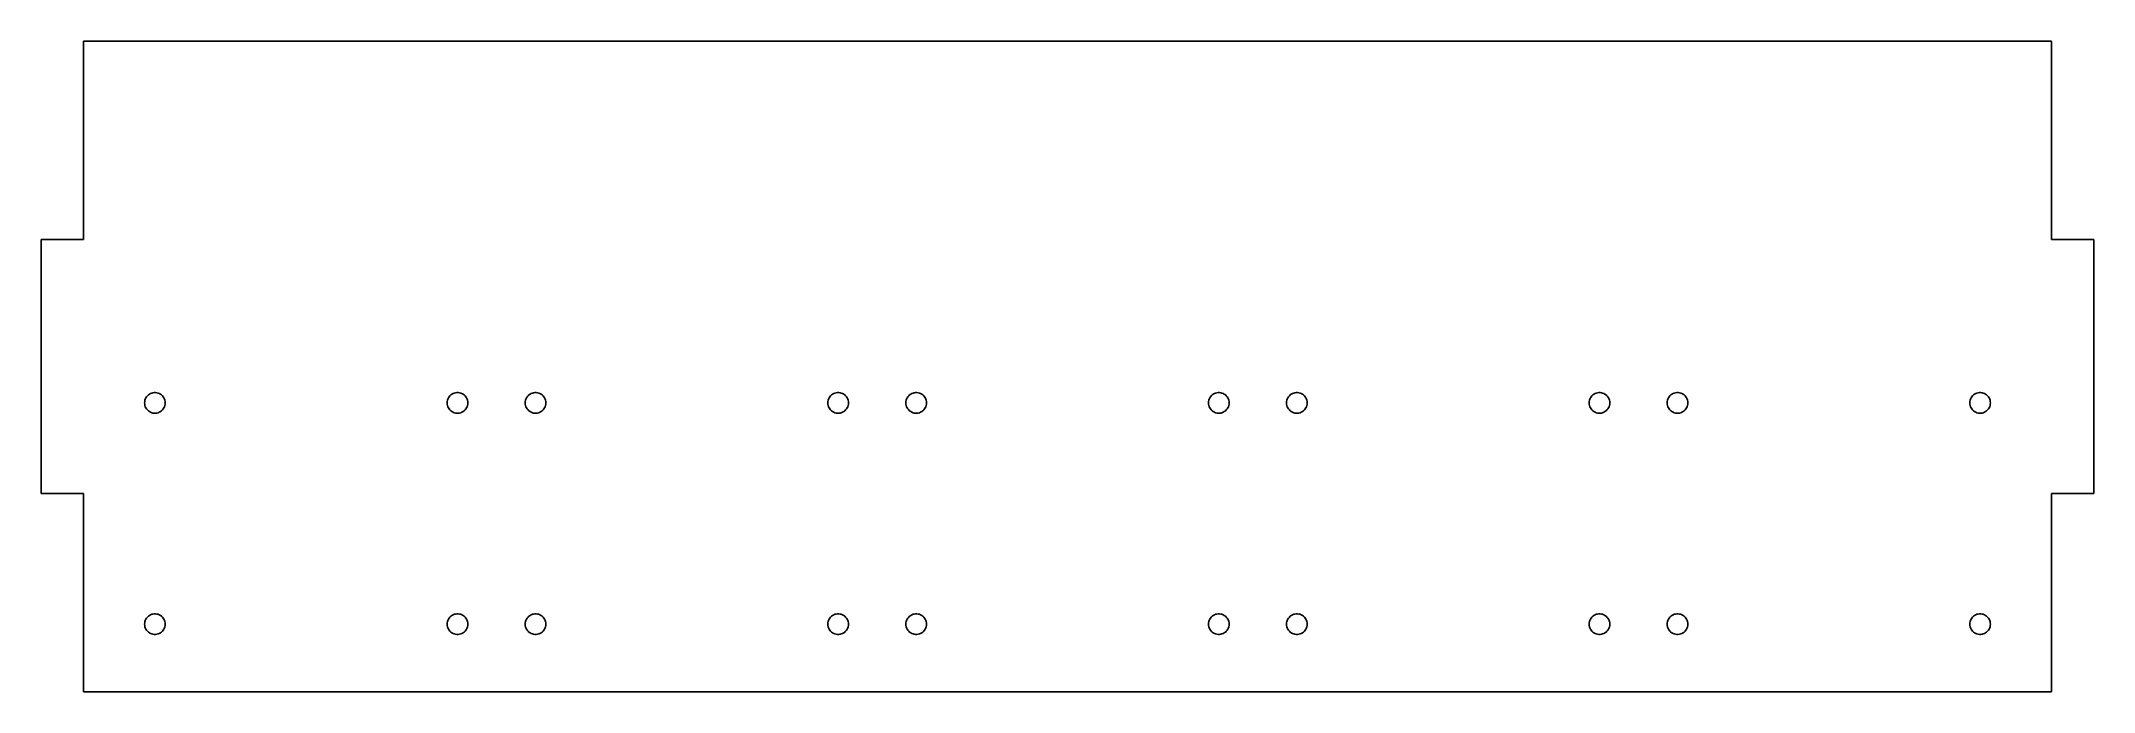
# Model space of a CAD drawing. Header units: metres. Extents: x -158 to 158, y -50 to 50.
import ezdxf

# ---------------------------------------------------------------- set-up
doc = ezdxf.new("R2010")
doc.units = ezdxf.units.M

msp = doc.modelspace()

# ---------------------------------------------------------------- linework, layer by layer
for p, q in [((151.25, 50), (-151.25, 50)), ((-151.25, 50), (-151.25, 19.5)), ((151.25, 19.5), (151.25, 50)), ((-151.25, 19.5), (-157.75, 19.5)), ((-157.75, 19.5), (-157.75, -19.5)), ((157.75, 19.5), (151.25, 19.5)), ((157.75, -19.5), (157.75, 19.5)), ((-141.837, -5.58749), (-141.825, -5.38852)), ((-141.825, -5.78645), (-141.837, -5.58749)), ((-141.825, -5.38852), (-141.788, -5.1927)), ((-141.788, -5.98228), (-141.825, -5.78645)), ((-141.788, -5.1927), (-141.726, -5.0031)), ((-141.726, -6.17189), (-141.788, -5.98228)), ((-141.726, -5.0031), (-141.641, -4.82271)), ((-141.641, -6.35228), (-141.726, -6.17189)), ((-141.641, -4.82271), (-141.534, -4.65439)), ((-141.534, -4.65439), (-141.407, -4.50078)), ((-141.407, -4.50078), (-141.262, -4.3643)), ((-141.262, -4.3643), (-141.101, -4.24712)), ((-141.101, -4.24712), (-140.926, -4.15108)), ((-140.926, -4.15108), (-140.741, -4.0777)), ((-140.741, -4.0777), (-140.547, -4.02811)), ((-140.547, -4.02811), (-140.35, -4.00313)), ((-140.35, -4.00313), (-140.15, -4.00313)), ((-140.15, -4.00313), (-139.953, -4.02811)), ((-139.953, -4.02811), (-139.759, -4.0777)), ((-139.759, -4.0777), (-139.574, -4.15108)), ((-139.574, -4.15108), (-139.399, -4.24712)), ((-139.399, -4.24712), (-139.238, -4.3643)), ((-139.238, -4.3643), (-139.093, -4.50078)), ((-139.093, -4.50078), (-138.966, -4.65439)), ((-138.966, -4.65439), (-138.859, -4.82271)), ((-138.859, -4.82271), (-138.774, -5.0031)), ((-138.774, -6.17189), (-138.859, -6.35228)), ((-138.774, -5.0031), (-138.712, -5.1927)), ((-138.712, -5.98228), (-138.774, -6.17189)), ((-138.712, -5.1927), (-138.675, -5.38852)), ((-138.675, -5.78645), (-138.712, -5.98228)), ((-138.675, -5.38852), (-138.663, -5.58749)), ((-138.663, -5.58749), (-138.675, -5.78645)), ((-95.3375, -5.58749), (-95.325, -5.38852)), ((-95.325, -5.78645), (-95.3375, -5.58749)), ((-95.325, -5.38852), (-95.2876, -5.1927)), ((-95.2876, -5.98228), (-95.325, -5.78645)), ((-95.2876, -5.1927), (-95.226, -5.0031)), ((-95.226, -6.17189), (-95.2876, -5.98228)), ((-95.226, -5.0031), (-95.1411, -4.82271)), ((-95.1411, -6.35228), (-95.226, -6.17189)), ((-95.1411, -4.82271), (-95.0343, -4.65439)), ((-95.0343, -4.65439), (-94.9072, -4.50078)), ((-94.9072, -4.50078), (-94.7619, -4.3643)), ((-94.7619, -4.3643), (-94.6006, -4.24712)), ((-94.6006, -4.24712), (-94.4259, -4.15108)), ((-94.4259, -4.15108), (-94.2406, -4.0777)), ((-94.2406, -4.0777), (-94.0475, -4.02811)), ((-94.0475, -4.02811), (-93.8497, -4.00313)), ((-93.8497, -4.00313), (-93.6503, -4.00313)), ((-93.6503, -4.00313), (-93.4525, -4.02811)), ((-93.4525, -4.02811), (-93.2594, -4.0777)), ((-93.2594, -4.0777), (-93.0741, -4.15108)), ((-93.0741, -4.15108), (-92.8994, -4.24712)), ((-92.8994, -4.24712), (-92.7381, -4.3643)), ((-92.7381, -4.3643), (-92.5928, -4.50078)), ((-92.5928, -4.50078), (-92.4657, -4.65439)), ((-92.4657, -4.65439), (-92.3589, -4.82271)), ((-92.3589, -4.82271), (-92.274, -5.0031)), ((-92.274, -6.17189), (-92.3589, -6.35228)), ((-92.274, -5.0031), (-92.2124, -5.1927)), ((-92.2124, -5.98228), (-92.274, -6.17189)), ((-92.2124, -5.1927), (-92.175, -5.38852)), ((-92.175, -5.78645), (-92.2124, -5.98228)), ((-92.175, -5.38852), (-92.1625, -5.58749)), ((-92.1625, -5.58749), (-92.175, -5.78645)), ((-83.3375, -5.58749), (-83.325, -5.38852)), ((-83.325, -5.78645), (-83.3375, -5.58749)), ((-83.325, -5.38852), (-83.2876, -5.1927)), ((-83.2876, -5.98228), (-83.325, -5.78645)), ((-83.2876, -5.1927), (-83.226, -5.0031)), ((-83.226, -6.17189), (-83.2876, -5.98228)), ((-83.226, -5.0031), (-83.1411, -4.82271)), ((-83.1411, -6.35228), (-83.226, -6.17189)), ((-83.1411, -4.82271), (-83.0343, -4.65439)), ((-83.0343, -4.65439), (-82.9072, -4.50078)), ((-82.9072, -4.50078), (-82.7619, -4.3643)), ((-82.7619, -4.3643), (-82.6006, -4.24712)), ((-82.6006, -4.24712), (-82.4259, -4.15108)), ((-82.4259, -4.15108), (-82.2406, -4.0777)), ((-82.2406, -4.0777), (-82.0475, -4.02811)), ((-82.0475, -4.02811), (-81.8497, -4.00313)), ((-81.8497, -4.00313), (-81.6503, -4.00313)), ((-81.6503, -4.00313), (-81.4525, -4.02811)), ((-81.4525, -4.02811), (-81.2594, -4.0777)), ((-81.2594, -4.0777), (-81.0741, -4.15108)), ((-81.0741, -4.15108), (-80.8994, -4.24712)), ((-80.8994, -4.24712), (-80.7381, -4.3643)), ((-80.7381, -4.3643), (-80.5928, -4.50078)), ((-80.5928, -4.50078), (-80.4657, -4.65439)), ((-80.4657, -4.65439), (-80.3589, -4.82271)), ((-80.3589, -4.82271), (-80.274, -5.0031)), ((-80.274, -6.17189), (-80.3589, -6.35228)), ((-80.274, -5.0031), (-80.2124, -5.1927)), ((-80.2124, -5.98228), (-80.274, -6.17189)), ((-80.2124, -5.1927), (-80.175, -5.38852)), ((-80.175, -5.78645), (-80.2124, -5.98228)), ((-80.175, -5.38852), (-80.1625, -5.58749)), ((-80.1625, -5.58749), (-80.175, -5.78645)), ((-36.8375, -5.58749), (-36.825, -5.38852)), ((-36.825, -5.78645), (-36.8375, -5.58749)), ((-36.825, -5.38852), (-36.7876, -5.1927)), ((-36.7876, -5.98228), (-36.825, -5.78645)), ((-36.7876, -5.1927), (-36.726, -5.0031)), ((-36.726, -6.17189), (-36.7876, -5.98228)), ((-36.726, -5.0031), (-36.6411, -4.82271)), ((-36.6411, -6.35228), (-36.726, -6.17189)), ((-36.6411, -4.82271), (-36.5343, -4.65439)), ((-36.5343, -4.65439), (-36.4072, -4.50078)), ((-36.4072, -4.50078), (-36.2619, -4.3643)), ((-36.2619, -4.3643), (-36.1006, -4.24712)), ((-36.1006, -4.24712), (-35.9259, -4.15108)), ((-35.9259, -4.15108), (-35.7406, -4.0777)), ((-35.7406, -4.0777), (-35.5475, -4.02811)), ((-35.5475, -4.02811), (-35.3497, -4.00313)), ((-35.3497, -4.00313), (-35.1503, -4.00313)), ((-35.1503, -4.00313), (-34.9525, -4.02811)), ((-34.9525, -4.02811), (-34.7594, -4.0777)), ((-34.7594, -4.0777), (-34.5741, -4.15108)), ((-34.5741, -4.15108), (-34.3994, -4.24712)), ((-34.3994, -4.24712), (-34.2381, -4.3643)), ((-34.2381, -4.3643), (-34.0928, -4.50078)), ((-34.0928, -4.50078), (-33.9657, -4.65439)), ((-33.9657, -4.65439), (-33.8589, -4.82271)), ((-33.8589, -4.82271), (-33.774, -5.0031)), ((-33.774, -6.17189), (-33.8589, -6.35228)), ((-33.774, -5.0031), (-33.7124, -5.1927)), ((-33.7124, -5.98228), (-33.774, -6.17189)), ((-33.7124, -5.1927), (-33.675, -5.38852)), ((-33.675, -5.78645), (-33.7124, -5.98228)), ((-33.675, -5.38852), (-33.6625, -5.58749)), ((-33.6625, -5.58749), (-33.675, -5.78645)), ((-24.8375, -5.58749), (-24.825, -5.38852)), ((-24.825, -5.78645), (-24.8375, -5.58749)), ((-24.825, -5.38852), (-24.7876, -5.1927)), ((-24.7876, -5.98228), (-24.825, -5.78645)), ((-24.7876, -5.1927), (-24.726, -5.0031)), ((-24.726, -6.17189), (-24.7876, -5.98228)), ((-24.726, -5.0031), (-24.6411, -4.82271)), ((-24.6411, -6.35228), (-24.726, -6.17189)), ((-24.6411, -4.82271), (-24.5343, -4.65439)), ((-24.5343, -4.65439), (-24.4072, -4.50078)), ((-24.4072, -4.50078), (-24.2619, -4.3643)), ((-24.2619, -4.3643), (-24.1006, -4.24712)), ((-24.1006, -4.24712), (-23.9259, -4.15108)), ((-23.9259, -4.15108), (-23.7406, -4.0777)), ((-23.7406, -4.0777), (-23.5475, -4.02811)), ((-23.5475, -4.02811), (-23.3497, -4.00313)), ((-23.3497, -4.00313), (-23.1503, -4.00313)), ((-23.1503, -4.00313), (-22.9525, -4.02811)), ((-22.9525, -4.02811), (-22.7594, -4.0777)), ((-22.7594, -4.0777), (-22.5741, -4.15108)), ((-22.5741, -4.15108), (-22.3994, -4.24712)), ((-22.3994, -4.24712), (-22.2381, -4.3643)), ((-22.2381, -4.3643), (-22.0928, -4.50078)), ((-22.0928, -4.50078), (-21.9657, -4.65439)), ((-21.9657, -4.65439), (-21.8589, -4.82271)), ((-21.8589, -4.82271), (-21.774, -5.0031)), ((-21.774, -6.17189), (-21.8589, -6.35228)), ((-21.774, -5.0031), (-21.7124, -5.1927)), ((-21.7124, -5.98228), (-21.774, -6.17189)), ((-21.7124, -5.1927), (-21.675, -5.38852)), ((-21.675, -5.78645), (-21.7124, -5.98228)), ((-21.675, -5.38852), (-21.6625, -5.58749)), ((-21.6625, -5.58749), (-21.675, -5.78645)), ((21.6625, -5.58749), (21.675, -5.38852)), ((21.675, -5.78645), (21.6625, -5.58749)), ((21.675, -5.38852), (21.7124, -5.1927)), ((21.7124, -5.98228), (21.675, -5.78645)), ((21.7124, -5.1927), (21.774, -5.0031)), ((21.774, -6.17189), (21.7124, -5.98228)), ((21.774, -5.0031), (21.8589, -4.82271)), ((21.8589, -6.35228), (21.774, -6.17189)), ((21.8589, -4.82271), (21.9657, -4.65439)), ((21.9657, -4.65439), (22.0928, -4.50078)), ((22.0928, -4.50078), (22.2381, -4.3643)), ((22.2381, -4.3643), (22.3994, -4.24712)), ((22.3994, -4.24712), (22.5741, -4.15108)), ((22.5741, -4.15108), (22.7594, -4.0777)), ((22.7594, -4.0777), (22.9525, -4.02811)), ((22.9525, -4.02811), (23.1503, -4.00313)), ((23.1503, -4.00313), (23.3497, -4.00313)), ((23.3497, -4.00313), (23.5475, -4.02811)), ((23.5475, -4.02811), (23.7406, -4.0777)), ((23.7406, -4.0777), (23.9259, -4.15108)), ((23.9259, -4.15108), (24.1006, -4.24712)), ((24.1006, -4.24712), (24.2619, -4.3643)), ((24.2619, -4.3643), (24.4072, -4.50078)), ((24.4072, -4.50078), (24.5343, -4.65439)), ((24.5343, -4.65439), (24.6411, -4.82271)), ((24.6411, -4.82271), (24.726, -5.0031)), ((24.726, -6.17189), (24.6411, -6.35228)), ((24.726, -5.0031), (24.7876, -5.1927)), ((24.7876, -5.98228), (24.726, -6.17189)), ((24.7876, -5.1927), (24.825, -5.38852)), ((24.825, -5.78645), (24.7876, -5.98228)), ((24.825, -5.38852), (24.8375, -5.58749)), ((24.8375, -5.58749), (24.825, -5.78645)), ((33.6625, -5.58749), (33.675, -5.38852)), ((33.675, -5.78645), (33.6625, -5.58749)), ((33.675, -5.38852), (33.7124, -5.1927)), ((33.7124, -5.98228), (33.675, -5.78645)), ((33.7124, -5.1927), (33.774, -5.0031)), ((33.774, -6.17189), (33.7124, -5.98228)), ((33.774, -5.0031), (33.8589, -4.82271)), ((33.8589, -6.35228), (33.774, -6.17189)), ((33.8589, -4.82271), (33.9657, -4.65439)), ((33.9657, -4.65439), (34.0928, -4.50078)), ((34.0928, -4.50078), (34.2381, -4.3643)), ((34.2381, -4.3643), (34.3994, -4.24712)), ((34.3994, -4.24712), (34.5741, -4.15108)), ((34.5741, -4.15108), (34.7594, -4.0777)), ((34.7594, -4.0777), (34.9525, -4.02811)), ((34.9525, -4.02811), (35.1503, -4.00313)), ((35.1503, -4.00313), (35.3497, -4.00313)), ((35.3497, -4.00313), (35.5475, -4.02811)), ((35.5475, -4.02811), (35.7406, -4.0777)), ((35.7406, -4.0777), (35.9259, -4.15108)), ((35.9259, -4.15108), (36.1006, -4.24712)), ((36.1006, -4.24712), (36.2619, -4.3643)), ((36.2619, -4.3643), (36.4072, -4.50078)), ((36.4072, -4.50078), (36.5343, -4.65439)), ((36.5343, -4.65439), (36.6411, -4.82271)), ((36.6411, -4.82271), (36.726, -5.0031)), ((36.726, -6.17189), (36.6411, -6.35228)), ((36.726, -5.0031), (36.7876, -5.1927)), ((36.7876, -5.98228), (36.726, -6.17189)), ((36.7876, -5.1927), (36.825, -5.38852)), ((36.825, -5.78645), (36.7876, -5.98228)), ((36.825, -5.38852), (36.8375, -5.58749)), ((36.8375, -5.58749), (36.825, -5.78645)), ((80.1625, -5.58749), (80.175, -5.38852)), ((80.175, -5.78645), (80.1625, -5.58749)), ((80.175, -5.38852), (80.2124, -5.1927)), ((80.2124, -5.98228), (80.175, -5.78645)), ((80.2124, -5.1927), (80.274, -5.0031)), ((80.274, -6.17189), (80.2124, -5.98228)), ((80.274, -5.0031), (80.3589, -4.82271)), ((80.3589, -6.35228), (80.274, -6.17189)), ((80.3589, -4.82271), (80.4657, -4.65439)), ((80.4657, -4.65439), (80.5928, -4.50078)), ((80.5928, -4.50078), (80.7381, -4.3643)), ((80.7381, -4.3643), (80.8994, -4.24712)), ((80.8994, -4.24712), (81.0741, -4.15108)), ((81.0741, -4.15108), (81.2594, -4.0777)), ((81.2594, -4.0777), (81.4525, -4.02811)), ((81.4525, -4.02811), (81.6503, -4.00313)), ((81.6503, -4.00313), (81.8497, -4.00313)), ((81.8497, -4.00313), (82.0475, -4.02811)), ((82.0475, -4.02811), (82.2406, -4.0777)), ((82.2406, -4.0777), (82.4259, -4.15108)), ((82.4259, -4.15108), (82.6006, -4.24712)), ((82.6006, -4.24712), (82.7619, -4.3643)), ((82.7619, -4.3643), (82.9072, -4.50078)), ((82.9072, -4.50078), (83.0343, -4.65439)), ((83.0343, -4.65439), (83.1411, -4.82271)), ((83.1411, -4.82271), (83.226, -5.0031)), ((83.226, -6.17189), (83.1411, -6.35228)), ((83.226, -5.0031), (83.2876, -5.1927)), ((83.2876, -5.98228), (83.226, -6.17189)), ((83.2876, -5.1927), (83.325, -5.38852)), ((83.325, -5.78645), (83.2876, -5.98228)), ((83.325, -5.38852), (83.3375, -5.58749)), ((83.3375, -5.58749), (83.325, -5.78645)), ((92.1625, -5.58749), (92.175, -5.38852)), ((92.175, -5.78645), (92.1625, -5.58749)), ((92.175, -5.38852), (92.2124, -5.1927)), ((92.2124, -5.98228), (92.175, -5.78645)), ((92.2124, -5.1927), (92.274, -5.0031)), ((92.274, -6.17189), (92.2124, -5.98228)), ((92.274, -5.0031), (92.3589, -4.82271)), ((92.3589, -6.35228), (92.274, -6.17189)), ((92.3589, -4.82271), (92.4657, -4.65439)), ((92.4657, -4.65439), (92.5928, -4.50078)), ((92.5928, -4.50078), (92.7381, -4.3643)), ((92.7381, -4.3643), (92.8994, -4.24712)), ((92.8994, -4.24712), (93.0741, -4.15108)), ((93.0741, -4.15108), (93.2594, -4.0777)), ((93.2594, -4.0777), (93.4525, -4.02811)), ((93.4525, -4.02811), (93.6503, -4.00313)), ((93.6503, -4.00313), (93.8497, -4.00313)), ((93.8497, -4.00313), (94.0475, -4.02811)), ((94.0475, -4.02811), (94.2406, -4.0777)), ((94.2406, -4.0777), (94.4259, -4.15108)), ((94.4259, -4.15108), (94.6006, -4.24712)), ((94.6006, -4.24712), (94.7619, -4.3643)), ((94.7619, -4.3643), (94.9072, -4.50078)), ((94.9072, -4.50078), (95.0343, -4.65439)), ((95.0343, -4.65439), (95.1411, -4.82271)), ((95.1411, -4.82271), (95.226, -5.0031)), ((95.226, -6.17189), (95.1411, -6.35228)), ((95.226, -5.0031), (95.2876, -5.1927)), ((95.2876, -5.98228), (95.226, -6.17189)), ((95.2876, -5.1927), (95.325, -5.38852)), ((95.325, -5.78645), (95.2876, -5.98228)), ((95.325, -5.38852), (95.3375, -5.58749)), ((95.3375, -5.58749), (95.325, -5.78645)), ((138.663, -5.58749), (138.675, -5.38852)), ((138.675, -5.78645), (138.663, -5.58749)), ((138.675, -5.38852), (138.712, -5.1927)), ((138.712, -5.98228), (138.675, -5.78645)), ((138.712, -5.1927), (138.774, -5.0031)), ((138.774, -6.17189), (138.712, -5.98228)), ((138.774, -5.0031), (138.859, -4.82271)), ((138.859, -6.35228), (138.774, -6.17189)), ((138.859, -4.82271), (138.966, -4.65439)), ((138.966, -4.65439), (139.093, -4.50078)), ((139.093, -4.50078), (139.238, -4.3643)), ((139.238, -4.3643), (139.399, -4.24712)), ((139.399, -4.24712), (139.574, -4.15108)), ((139.574, -4.15108), (139.759, -4.0777)), ((139.759, -4.0777), (139.953, -4.02811)), ((139.953, -4.02811), (140.15, -4.00313)), ((140.15, -4.00313), (140.35, -4.00313)), ((140.35, -4.00313), (140.547, -4.02811)), ((140.547, -4.02811), (140.741, -4.0777)), ((140.741, -4.0777), (140.926, -4.15108)), ((140.926, -4.15108), (141.101, -4.24712)), ((141.101, -4.24712), (141.262, -4.3643)), ((141.262, -4.3643), (141.407, -4.50078)), ((141.407, -4.50078), (141.534, -4.65439)), ((141.534, -4.65439), (141.641, -4.82271)), ((141.641, -4.82271), (141.726, -5.0031)), ((141.726, -6.17189), (141.641, -6.35228)), ((141.726, -5.0031), (141.788, -5.1927)), ((141.788, -5.98228), (141.726, -6.17189)), ((141.788, -5.1927), (141.825, -5.38852)), ((141.825, -5.78645), (141.788, -5.98228)), ((141.825, -5.38852), (141.837, -5.58749)), ((141.837, -5.58749), (141.825, -5.78645)), ((-141.534, -6.5206), (-141.641, -6.35228)), ((-141.407, -6.67421), (-141.534, -6.5206)), ((-141.262, -6.81068), (-141.407, -6.67421)), ((-141.101, -6.92786), (-141.262, -6.81068)), ((-140.926, -7.02391), (-141.101, -6.92786)), ((-140.741, -7.09729), (-140.926, -7.02391)), ((-140.547, -7.14687), (-140.741, -7.09729)), ((-140.35, -7.17186), (-140.547, -7.14687)), ((-140.15, -7.17186), (-140.35, -7.17186)), ((-139.953, -7.14687), (-140.15, -7.17186)), ((-139.759, -7.09729), (-139.953, -7.14687)), ((-139.574, -7.02391), (-139.759, -7.09729)), ((-139.399, -6.92786), (-139.574, -7.02391)), ((-139.238, -6.81068), (-139.399, -6.92786)), ((-139.093, -6.67421), (-139.238, -6.81068)), ((-138.966, -6.5206), (-139.093, -6.67421)), ((-138.859, -6.35228), (-138.966, -6.5206)), ((-95.0343, -6.5206), (-95.1411, -6.35228)), ((-94.9072, -6.67421), (-95.0343, -6.5206)), ((-94.7619, -6.81068), (-94.9072, -6.67421)), ((-94.6006, -6.92786), (-94.7619, -6.81068)), ((-94.4259, -7.02391), (-94.6006, -6.92786)), ((-94.2406, -7.09729), (-94.4259, -7.02391)), ((-94.0475, -7.14687), (-94.2406, -7.09729)), ((-93.8497, -7.17186), (-94.0475, -7.14687)), ((-93.6503, -7.17186), (-93.8497, -7.17186)), ((-93.4525, -7.14687), (-93.6503, -7.17186)), ((-93.2594, -7.09729), (-93.4525, -7.14687)), ((-93.0741, -7.02391), (-93.2594, -7.09729)), ((-92.8994, -6.92786), (-93.0741, -7.02391)), ((-92.7381, -6.81068), (-92.8994, -6.92786)), ((-92.5928, -6.67421), (-92.7381, -6.81068)), ((-92.4657, -6.5206), (-92.5928, -6.67421)), ((-92.3589, -6.35228), (-92.4657, -6.5206)), ((-83.0343, -6.5206), (-83.1411, -6.35228)), ((-82.9072, -6.67421), (-83.0343, -6.5206)), ((-82.7619, -6.81068), (-82.9072, -6.67421)), ((-82.6006, -6.92786), (-82.7619, -6.81068)), ((-82.4259, -7.02391), (-82.6006, -6.92786)), ((-82.2406, -7.09729), (-82.4259, -7.02391)), ((-82.0475, -7.14687), (-82.2406, -7.09729)), ((-81.8497, -7.17186), (-82.0475, -7.14687)), ((-81.6503, -7.17186), (-81.8497, -7.17186)), ((-81.4525, -7.14687), (-81.6503, -7.17186)), ((-81.2594, -7.09729), (-81.4525, -7.14687)), ((-81.0741, -7.02391), (-81.2594, -7.09729)), ((-80.8994, -6.92786), (-81.0741, -7.02391)), ((-80.7381, -6.81068), (-80.8994, -6.92786)), ((-80.5928, -6.67421), (-80.7381, -6.81068)), ((-80.4657, -6.5206), (-80.5928, -6.67421)), ((-80.3589, -6.35228), (-80.4657, -6.5206)), ((-36.5343, -6.5206), (-36.6411, -6.35228)), ((-36.4072, -6.67421), (-36.5343, -6.5206)), ((-36.2619, -6.81068), (-36.4072, -6.67421)), ((-36.1006, -6.92786), (-36.2619, -6.81068)), ((-35.9259, -7.02391), (-36.1006, -6.92786)), ((-35.7406, -7.09729), (-35.9259, -7.02391)), ((-35.5475, -7.14687), (-35.7406, -7.09729)), ((-35.3497, -7.17186), (-35.5475, -7.14687)), ((-35.1503, -7.17186), (-35.3497, -7.17186)), ((-34.9525, -7.14687), (-35.1503, -7.17186)), ((-34.7594, -7.09729), (-34.9525, -7.14687)), ((-34.5741, -7.02391), (-34.7594, -7.09729)), ((-34.3994, -6.92786), (-34.5741, -7.02391)), ((-34.2381, -6.81068), (-34.3994, -6.92786)), ((-34.0928, -6.67421), (-34.2381, -6.81068)), ((-33.9657, -6.5206), (-34.0928, -6.67421)), ((-33.8589, -6.35228), (-33.9657, -6.5206)), ((-24.5343, -6.5206), (-24.6411, -6.35228)), ((-24.4072, -6.67421), (-24.5343, -6.5206)), ((-24.2619, -6.81068), (-24.4072, -6.67421)), ((-24.1006, -6.92786), (-24.2619, -6.81068)), ((-23.9259, -7.02391), (-24.1006, -6.92786)), ((-23.7406, -7.09729), (-23.9259, -7.02391)), ((-23.5475, -7.14687), (-23.7406, -7.09729)), ((-23.3497, -7.17186), (-23.5475, -7.14687)), ((-23.1503, -7.17186), (-23.3497, -7.17186)), ((-22.9525, -7.14687), (-23.1503, -7.17186)), ((-22.7594, -7.09729), (-22.9525, -7.14687)), ((-22.5741, -7.02391), (-22.7594, -7.09729)), ((-22.3994, -6.92786), (-22.5741, -7.02391)), ((-22.2381, -6.81068), (-22.3994, -6.92786)), ((-22.0928, -6.67421), (-22.2381, -6.81068)), ((-21.9657, -6.5206), (-22.0928, -6.67421)), ((-21.8589, -6.35228), (-21.9657, -6.5206)), ((21.9657, -6.5206), (21.8589, -6.35228)), ((22.0928, -6.67421), (21.9657, -6.5206)), ((22.2381, -6.81068), (22.0928, -6.67421)), ((22.3994, -6.92786), (22.2381, -6.81068)), ((22.5741, -7.02391), (22.3994, -6.92786)), ((22.7594, -7.09729), (22.5741, -7.02391)), ((22.9525, -7.14687), (22.7594, -7.09729)), ((23.1503, -7.17186), (22.9525, -7.14687)), ((23.3497, -7.17186), (23.1503, -7.17186)), ((23.5475, -7.14687), (23.3497, -7.17186)), ((23.7406, -7.09729), (23.5475, -7.14687)), ((23.9259, -7.02391), (23.7406, -7.09729)), ((24.1006, -6.92786), (23.9259, -7.02391)), ((24.2619, -6.81068), (24.1006, -6.92786)), ((24.4072, -6.67421), (24.2619, -6.81068)), ((24.5343, -6.5206), (24.4072, -6.67421)), ((24.6411, -6.35228), (24.5343, -6.5206)), ((33.9657, -6.5206), (33.8589, -6.35228)), ((34.0928, -6.67421), (33.9657, -6.5206)), ((34.2381, -6.81068), (34.0928, -6.67421)), ((34.3994, -6.92786), (34.2381, -6.81068)), ((34.5741, -7.02391), (34.3994, -6.92786)), ((34.7594, -7.09729), (34.5741, -7.02391)), ((34.9525, -7.14687), (34.7594, -7.09729)), ((35.1503, -7.17186), (34.9525, -7.14687)), ((35.3497, -7.17186), (35.1503, -7.17186)), ((35.5475, -7.14687), (35.3497, -7.17186)), ((35.7406, -7.09729), (35.5475, -7.14687)), ((35.9259, -7.02391), (35.7406, -7.09729)), ((36.1006, -6.92786), (35.9259, -7.02391)), ((36.2619, -6.81068), (36.1006, -6.92786)), ((36.4072, -6.67421), (36.2619, -6.81068)), ((36.5343, -6.5206), (36.4072, -6.67421)), ((36.6411, -6.35228), (36.5343, -6.5206)), ((80.4657, -6.5206), (80.3589, -6.35228)), ((80.5928, -6.67421), (80.4657, -6.5206)), ((80.7381, -6.81068), (80.5928, -6.67421)), ((80.8994, -6.92786), (80.7381, -6.81068)), ((81.0741, -7.02391), (80.8994, -6.92786)), ((81.2594, -7.09729), (81.0741, -7.02391)), ((81.4525, -7.14687), (81.2594, -7.09729)), ((81.6503, -7.17186), (81.4525, -7.14687)), ((81.8497, -7.17186), (81.6503, -7.17186)), ((82.0475, -7.14687), (81.8497, -7.17186)), ((82.2406, -7.09729), (82.0475, -7.14687)), ((82.4259, -7.02391), (82.2406, -7.09729)), ((82.6006, -6.92786), (82.4259, -7.02391)), ((82.7619, -6.81068), (82.6006, -6.92786)), ((82.9072, -6.67421), (82.7619, -6.81068)), ((83.0343, -6.5206), (82.9072, -6.67421)), ((83.1411, -6.35228), (83.0343, -6.5206)), ((92.4657, -6.5206), (92.3589, -6.35228)), ((92.5928, -6.67421), (92.4657, -6.5206)), ((92.7381, -6.81068), (92.5928, -6.67421)), ((92.8994, -6.92786), (92.7381, -6.81068)), ((93.0741, -7.02391), (92.8994, -6.92786)), ((93.2594, -7.09729), (93.0741, -7.02391)), ((93.4525, -7.14687), (93.2594, -7.09729)), ((93.6503, -7.17186), (93.4525, -7.14687)), ((93.8497, -7.17186), (93.6503, -7.17186)), ((94.0475, -7.14687), (93.8497, -7.17186)), ((94.2406, -7.09729), (94.0475, -7.14687)), ((94.4259, -7.02391), (94.2406, -7.09729)), ((94.6006, -6.92786), (94.4259, -7.02391)), ((94.7619, -6.81068), (94.6006, -6.92786)), ((94.9072, -6.67421), (94.7619, -6.81068)), ((95.0343, -6.5206), (94.9072, -6.67421)), ((95.1411, -6.35228), (95.0343, -6.5206)), ((138.966, -6.5206), (138.859, -6.35228)), ((139.093, -6.67421), (138.966, -6.5206)), ((139.238, -6.81068), (139.093, -6.67421)), ((139.399, -6.92786), (139.238, -6.81068)), ((139.574, -7.02391), (139.399, -6.92786)), ((139.759, -7.09729), (139.574, -7.02391)), ((139.953, -7.14687), (139.759, -7.09729)), ((140.15, -7.17186), (139.953, -7.14687)), ((140.35, -7.17186), (140.15, -7.17186)), ((140.547, -7.14687), (140.35, -7.17186)), ((140.741, -7.09729), (140.547, -7.14687)), ((140.926, -7.02391), (140.741, -7.09729)), ((141.101, -6.92786), (140.926, -7.02391)), ((141.262, -6.81068), (141.101, -6.92786)), ((141.407, -6.67421), (141.262, -6.81068)), ((141.534, -6.5206), (141.407, -6.67421)), ((141.641, -6.35228), (141.534, -6.5206)), ((-157.75, -19.5), (-151.25, -19.5)), ((-151.25, -19.5), (-151.25, -50)), ((151.25, -19.5), (157.75, -19.5)), ((151.25, -50), (151.25, -19.5)), ((-141.837, -39.5875), (-141.825, -39.3885)), ((-141.825, -39.7865), (-141.837, -39.5875)), ((-141.825, -39.3885), (-141.788, -39.1927)), ((-141.788, -39.9823), (-141.825, -39.7865)), ((-141.788, -39.1927), (-141.726, -39.0031)), ((-141.726, -40.1719), (-141.788, -39.9823)), ((-141.726, -39.0031), (-141.641, -38.8227)), ((-141.641, -40.3523), (-141.726, -40.1719)), ((-141.641, -38.8227), (-141.534, -38.6544)), ((-141.534, -40.5206), (-141.641, -40.3523)), ((-141.534, -38.6544), (-141.407, -38.5008)), ((-141.407, -40.6742), (-141.534, -40.5206)), ((-141.407, -38.5008), (-141.262, -38.3643)), ((-141.262, -40.8107), (-141.407, -40.6742)), ((-141.262, -38.3643), (-141.101, -38.2471)), ((-141.101, -40.9279), (-141.262, -40.8107)), ((-141.101, -38.2471), (-140.926, -38.1511)), ((-140.926, -41.0239), (-141.101, -40.9279)), ((-140.926, -38.1511), (-140.741, -38.0777)), ((-140.741, -38.0777), (-140.547, -38.0281)), ((-140.547, -38.0281), (-140.35, -38.0031)), ((-140.35, -38.0031), (-140.15, -38.0031)), ((-140.15, -38.0031), (-139.953, -38.0281)), ((-139.953, -38.0281), (-139.759, -38.0777)), ((-139.759, -38.0777), (-139.574, -38.1511)), ((-139.574, -38.1511), (-139.399, -38.2471)), ((-139.399, -40.9279), (-139.574, -41.0239)), ((-139.399, -38.2471), (-139.238, -38.3643)), ((-139.238, -40.8107), (-139.399, -40.9279)), ((-139.238, -38.3643), (-139.093, -38.5008)), ((-139.093, -40.6742), (-139.238, -40.8107)), ((-139.093, -38.5008), (-138.966, -38.6544)), ((-138.966, -40.5206), (-139.093, -40.6742)), ((-138.966, -38.6544), (-138.859, -38.8227)), ((-138.859, -40.3523), (-138.966, -40.5206)), ((-138.859, -38.8227), (-138.774, -39.0031)), ((-138.774, -40.1719), (-138.859, -40.3523)), ((-138.774, -39.0031), (-138.712, -39.1927)), ((-138.712, -39.9823), (-138.774, -40.1719)), ((-138.712, -39.1927), (-138.675, -39.3885)), ((-138.675, -39.7865), (-138.712, -39.9823)), ((-138.675, -39.3885), (-138.663, -39.5875)), ((-138.663, -39.5875), (-138.675, -39.7865)), ((-95.3375, -39.5875), (-95.325, -39.3885)), ((-95.325, -39.7865), (-95.3375, -39.5875)), ((-95.325, -39.3885), (-95.2876, -39.1927)), ((-95.2876, -39.9823), (-95.325, -39.7865)), ((-95.2876, -39.1927), (-95.226, -39.0031)), ((-95.226, -40.1719), (-95.2876, -39.9823)), ((-95.226, -39.0031), (-95.1411, -38.8227)), ((-95.1411, -40.3523), (-95.226, -40.1719)), ((-95.1411, -38.8227), (-95.0343, -38.6544)), ((-95.0343, -40.5206), (-95.1411, -40.3523)), ((-95.0343, -38.6544), (-94.9072, -38.5008)), ((-94.9072, -40.6742), (-95.0343, -40.5206)), ((-94.9072, -38.5008), (-94.7619, -38.3643)), ((-94.7619, -40.8107), (-94.9072, -40.6742)), ((-94.7619, -38.3643), (-94.6006, -38.2471)), ((-94.6006, -40.9279), (-94.7619, -40.8107)), ((-94.6006, -38.2471), (-94.4259, -38.1511)), ((-94.4259, -41.0239), (-94.6006, -40.9279)), ((-94.4259, -38.1511), (-94.2406, -38.0777)), ((-94.2406, -38.0777), (-94.0475, -38.0281)), ((-94.0475, -38.0281), (-93.8497, -38.0031)), ((-93.8497, -38.0031), (-93.6503, -38.0031)), ((-93.6503, -38.0031), (-93.4525, -38.0281)), ((-93.4525, -38.0281), (-93.2594, -38.0777)), ((-93.2594, -38.0777), (-93.0741, -38.1511)), ((-93.0741, -38.1511), (-92.8994, -38.2471)), ((-92.8994, -40.9279), (-93.0741, -41.0239)), ((-92.8994, -38.2471), (-92.7381, -38.3643)), ((-92.7381, -40.8107), (-92.8994, -40.9279)), ((-92.7381, -38.3643), (-92.5928, -38.5008)), ((-92.5928, -40.6742), (-92.7381, -40.8107)), ((-92.5928, -38.5008), (-92.4657, -38.6544)), ((-92.4657, -40.5206), (-92.5928, -40.6742)), ((-92.4657, -38.6544), (-92.3589, -38.8227)), ((-92.3589, -40.3523), (-92.4657, -40.5206)), ((-92.3589, -38.8227), (-92.274, -39.0031)), ((-92.274, -40.1719), (-92.3589, -40.3523)), ((-92.274, -39.0031), (-92.2124, -39.1927)), ((-92.2124, -39.9823), (-92.274, -40.1719)), ((-92.2124, -39.1927), (-92.175, -39.3885)), ((-92.175, -39.7865), (-92.2124, -39.9823)), ((-92.175, -39.3885), (-92.1625, -39.5875)), ((-92.1625, -39.5875), (-92.175, -39.7865)), ((-83.3375, -39.5875), (-83.325, -39.3885)), ((-83.325, -39.7865), (-83.3375, -39.5875)), ((-83.325, -39.3885), (-83.2876, -39.1927)), ((-83.2876, -39.9823), (-83.325, -39.7865)), ((-83.2876, -39.1927), (-83.226, -39.0031)), ((-83.226, -40.1719), (-83.2876, -39.9823)), ((-83.226, -39.0031), (-83.1411, -38.8227)), ((-83.1411, -40.3523), (-83.226, -40.1719)), ((-83.1411, -38.8227), (-83.0343, -38.6544)), ((-83.0343, -40.5206), (-83.1411, -40.3523)), ((-83.0343, -38.6544), (-82.9072, -38.5008)), ((-82.9072, -40.6742), (-83.0343, -40.5206)), ((-82.9072, -38.5008), (-82.7619, -38.3643)), ((-82.7619, -40.8107), (-82.9072, -40.6742)), ((-82.7619, -38.3643), (-82.6006, -38.2471)), ((-82.6006, -40.9279), (-82.7619, -40.8107)), ((-82.6006, -38.2471), (-82.4259, -38.1511)), ((-82.4259, -41.0239), (-82.6006, -40.9279)), ((-82.4259, -38.1511), (-82.2406, -38.0777)), ((-82.2406, -38.0777), (-82.0475, -38.0281)), ((-82.0475, -38.0281), (-81.8497, -38.0031)), ((-81.8497, -38.0031), (-81.6503, -38.0031)), ((-81.6503, -38.0031), (-81.4525, -38.0281)), ((-81.4525, -38.0281), (-81.2594, -38.0777)), ((-81.2594, -38.0777), (-81.0741, -38.1511)), ((-81.0741, -38.1511), (-80.8994, -38.2471)), ((-80.8994, -40.9279), (-81.0741, -41.0239)), ((-80.8994, -38.2471), (-80.7381, -38.3643)), ((-80.7381, -40.8107), (-80.8994, -40.9279)), ((-80.7381, -38.3643), (-80.5928, -38.5008)), ((-80.5928, -40.6742), (-80.7381, -40.8107)), ((-80.5928, -38.5008), (-80.4657, -38.6544)), ((-80.4657, -40.5206), (-80.5928, -40.6742)), ((-80.4657, -38.6544), (-80.3589, -38.8227)), ((-80.3589, -40.3523), (-80.4657, -40.5206)), ((-80.3589, -38.8227), (-80.274, -39.0031)), ((-80.274, -40.1719), (-80.3589, -40.3523)), ((-80.274, -39.0031), (-80.2124, -39.1927)), ((-80.2124, -39.9823), (-80.274, -40.1719)), ((-80.2124, -39.1927), (-80.175, -39.3885)), ((-80.175, -39.7865), (-80.2124, -39.9823)), ((-80.175, -39.3885), (-80.1625, -39.5875)), ((-80.1625, -39.5875), (-80.175, -39.7865)), ((-36.8375, -39.5875), (-36.825, -39.3885)), ((-36.825, -39.7865), (-36.8375, -39.5875)), ((-36.825, -39.3885), (-36.7876, -39.1927)), ((-36.7876, -39.9823), (-36.825, -39.7865)), ((-36.7876, -39.1927), (-36.726, -39.0031)), ((-36.726, -40.1719), (-36.7876, -39.9823)), ((-36.726, -39.0031), (-36.6411, -38.8227)), ((-36.6411, -40.3523), (-36.726, -40.1719)), ((-36.6411, -38.8227), (-36.5343, -38.6544)), ((-36.5343, -40.5206), (-36.6411, -40.3523)), ((-36.5343, -38.6544), (-36.4072, -38.5008)), ((-36.4072, -40.6742), (-36.5343, -40.5206)), ((-36.4072, -38.5008), (-36.2619, -38.3643)), ((-36.2619, -40.8107), (-36.4072, -40.6742)), ((-36.2619, -38.3643), (-36.1006, -38.2471)), ((-36.1006, -40.9279), (-36.2619, -40.8107)), ((-36.1006, -38.2471), (-35.9259, -38.1511)), ((-35.9259, -41.0239), (-36.1006, -40.9279)), ((-35.9259, -38.1511), (-35.7406, -38.0777)), ((-35.7406, -38.0777), (-35.5475, -38.0281)), ((-35.5475, -38.0281), (-35.3497, -38.0031)), ((-35.3497, -38.0031), (-35.1503, -38.0031)), ((-35.1503, -38.0031), (-34.9525, -38.0281)), ((-34.9525, -38.0281), (-34.7594, -38.0777)), ((-34.7594, -38.0777), (-34.5741, -38.1511)), ((-34.5741, -38.1511), (-34.3994, -38.2471)), ((-34.3994, -40.9279), (-34.5741, -41.0239)), ((-34.3994, -38.2471), (-34.2381, -38.3643)), ((-34.2381, -40.8107), (-34.3994, -40.9279)), ((-34.2381, -38.3643), (-34.0928, -38.5008)), ((-34.0928, -40.6742), (-34.2381, -40.8107)), ((-34.0928, -38.5008), (-33.9657, -38.6544)), ((-33.9657, -40.5206), (-34.0928, -40.6742)), ((-33.9657, -38.6544), (-33.8589, -38.8227)), ((-33.8589, -40.3523), (-33.9657, -40.5206)), ((-33.8589, -38.8227), (-33.774, -39.0031)), ((-33.774, -40.1719), (-33.8589, -40.3523)), ((-33.774, -39.0031), (-33.7124, -39.1927)), ((-33.7124, -39.9823), (-33.774, -40.1719)), ((-33.7124, -39.1927), (-33.675, -39.3885)), ((-33.675, -39.7865), (-33.7124, -39.9823)), ((-33.675, -39.3885), (-33.6625, -39.5875)), ((-33.6625, -39.5875), (-33.675, -39.7865)), ((-24.8375, -39.5875), (-24.825, -39.3885)), ((-24.825, -39.7865), (-24.8375, -39.5875)), ((-24.825, -39.3885), (-24.7876, -39.1927)), ((-24.7876, -39.9823), (-24.825, -39.7865)), ((-24.7876, -39.1927), (-24.726, -39.0031)), ((-24.726, -40.1719), (-24.7876, -39.9823)), ((-24.726, -39.0031), (-24.6411, -38.8227)), ((-24.6411, -40.3523), (-24.726, -40.1719)), ((-24.6411, -38.8227), (-24.5343, -38.6544)), ((-24.5343, -40.5206), (-24.6411, -40.3523)), ((-24.5343, -38.6544), (-24.4072, -38.5008)), ((-24.4072, -40.6742), (-24.5343, -40.5206)), ((-24.4072, -38.5008), (-24.2619, -38.3643)), ((-24.2619, -40.8107), (-24.4072, -40.6742)), ((-24.2619, -38.3643), (-24.1006, -38.2471)), ((-24.1006, -40.9279), (-24.2619, -40.8107)), ((-24.1006, -38.2471), (-23.9259, -38.1511)), ((-23.9259, -41.0239), (-24.1006, -40.9279)), ((-23.9259, -38.1511), (-23.7406, -38.0777)), ((-23.7406, -38.0777), (-23.5475, -38.0281)), ((-23.5475, -38.0281), (-23.3497, -38.0031)), ((-23.3497, -38.0031), (-23.1503, -38.0031)), ((-23.1503, -38.0031), (-22.9525, -38.0281)), ((-22.9525, -38.0281), (-22.7594, -38.0777)), ((-22.7594, -38.0777), (-22.5741, -38.1511)), ((-22.5741, -38.1511), (-22.3994, -38.2471)), ((-22.3994, -40.9279), (-22.5741, -41.0239)), ((-22.3994, -38.2471), (-22.2381, -38.3643)), ((-22.2381, -40.8107), (-22.3994, -40.9279)), ((-22.2381, -38.3643), (-22.0928, -38.5008)), ((-22.0928, -40.6742), (-22.2381, -40.8107)), ((-22.0928, -38.5008), (-21.9657, -38.6544)), ((-21.9657, -40.5206), (-22.0928, -40.6742)), ((-21.9657, -38.6544), (-21.8589, -38.8227)), ((-21.8589, -40.3523), (-21.9657, -40.5206)), ((-21.8589, -38.8227), (-21.774, -39.0031)), ((-21.774, -40.1719), (-21.8589, -40.3523)), ((-21.774, -39.0031), (-21.7124, -39.1927)), ((-21.7124, -39.9823), (-21.774, -40.1719)), ((-21.7124, -39.1927), (-21.675, -39.3885)), ((-21.675, -39.7865), (-21.7124, -39.9823)), ((-21.675, -39.3885), (-21.6625, -39.5875)), ((-21.6625, -39.5875), (-21.675, -39.7865)), ((21.6625, -39.5875), (21.675, -39.3885)), ((21.675, -39.7865), (21.6625, -39.5875)), ((21.675, -39.3885), (21.7124, -39.1927)), ((21.7124, -39.9823), (21.675, -39.7865)), ((21.7124, -39.1927), (21.774, -39.0031)), ((21.774, -40.1719), (21.7124, -39.9823)), ((21.774, -39.0031), (21.8589, -38.8227)), ((21.8589, -40.3523), (21.774, -40.1719)), ((21.8589, -38.8227), (21.9657, -38.6544)), ((21.9657, -40.5206), (21.8589, -40.3523)), ((21.9657, -38.6544), (22.0928, -38.5008)), ((22.0928, -40.6742), (21.9657, -40.5206)), ((22.0928, -38.5008), (22.2381, -38.3643)), ((22.2381, -40.8107), (22.0928, -40.6742)), ((22.2381, -38.3643), (22.3994, -38.2471)), ((22.3994, -40.9279), (22.2381, -40.8107)), ((22.3994, -38.2471), (22.5741, -38.1511)), ((22.5741, -41.0239), (22.3994, -40.9279)), ((22.5741, -38.1511), (22.7594, -38.0777)), ((22.7594, -38.0777), (22.9525, -38.0281)), ((22.9525, -38.0281), (23.1503, -38.0031)), ((23.1503, -38.0031), (23.3497, -38.0031)), ((23.3497, -38.0031), (23.5475, -38.0281)), ((23.5475, -38.0281), (23.7406, -38.0777)), ((23.7406, -38.0777), (23.9259, -38.1511)), ((23.9259, -38.1511), (24.1006, -38.2471)), ((24.1006, -40.9279), (23.9259, -41.0239)), ((24.1006, -38.2471), (24.2619, -38.3643)), ((24.2619, -40.8107), (24.1006, -40.9279)), ((24.2619, -38.3643), (24.4072, -38.5008)), ((24.4072, -40.6742), (24.2619, -40.8107)), ((24.4072, -38.5008), (24.5343, -38.6544)), ((24.5343, -40.5206), (24.4072, -40.6742)), ((24.5343, -38.6544), (24.6411, -38.8227)), ((24.6411, -40.3523), (24.5343, -40.5206)), ((24.6411, -38.8227), (24.726, -39.0031)), ((24.726, -40.1719), (24.6411, -40.3523)), ((24.726, -39.0031), (24.7876, -39.1927)), ((24.7876, -39.9823), (24.726, -40.1719)), ((24.7876, -39.1927), (24.825, -39.3885)), ((24.825, -39.7865), (24.7876, -39.9823)), ((24.825, -39.3885), (24.8375, -39.5875)), ((24.8375, -39.5875), (24.825, -39.7865)), ((33.6625, -39.5875), (33.675, -39.3885)), ((33.675, -39.7865), (33.6625, -39.5875)), ((33.675, -39.3885), (33.7124, -39.1927)), ((33.7124, -39.9823), (33.675, -39.7865)), ((33.7124, -39.1927), (33.774, -39.0031)), ((33.774, -40.1719), (33.7124, -39.9823)), ((33.774, -39.0031), (33.8589, -38.8227)), ((33.8589, -40.3523), (33.774, -40.1719)), ((33.8589, -38.8227), (33.9657, -38.6544)), ((33.9657, -40.5206), (33.8589, -40.3523)), ((33.9657, -38.6544), (34.0928, -38.5008)), ((34.0928, -40.6742), (33.9657, -40.5206)), ((34.0928, -38.5008), (34.2381, -38.3643)), ((34.2381, -40.8107), (34.0928, -40.6742)), ((34.2381, -38.3643), (34.3994, -38.2471)), ((34.3994, -40.9279), (34.2381, -40.8107)), ((34.3994, -38.2471), (34.5741, -38.1511)), ((34.5741, -41.0239), (34.3994, -40.9279)), ((34.5741, -38.1511), (34.7594, -38.0777)), ((34.7594, -38.0777), (34.9525, -38.0281)), ((34.9525, -38.0281), (35.1503, -38.0031)), ((35.1503, -38.0031), (35.3497, -38.0031)), ((35.3497, -38.0031), (35.5475, -38.0281)), ((35.5475, -38.0281), (35.7406, -38.0777)), ((35.7406, -38.0777), (35.9259, -38.1511)), ((35.9259, -38.1511), (36.1006, -38.2471)), ((36.1006, -40.9279), (35.9259, -41.0239)), ((36.1006, -38.2471), (36.2619, -38.3643)), ((36.2619, -40.8107), (36.1006, -40.9279)), ((36.2619, -38.3643), (36.4072, -38.5008)), ((36.4072, -40.6742), (36.2619, -40.8107)), ((36.4072, -38.5008), (36.5343, -38.6544)), ((36.5343, -40.5206), (36.4072, -40.6742)), ((36.5343, -38.6544), (36.6411, -38.8227)), ((36.6411, -40.3523), (36.5343, -40.5206)), ((36.6411, -38.8227), (36.726, -39.0031)), ((36.726, -40.1719), (36.6411, -40.3523)), ((36.726, -39.0031), (36.7876, -39.1927)), ((36.7876, -39.9823), (36.726, -40.1719)), ((36.7876, -39.1927), (36.825, -39.3885)), ((36.825, -39.7865), (36.7876, -39.9823)), ((36.825, -39.3885), (36.8375, -39.5875)), ((36.8375, -39.5875), (36.825, -39.7865)), ((80.1625, -39.5875), (80.175, -39.3885)), ((80.175, -39.7865), (80.1625, -39.5875)), ((80.175, -39.3885), (80.2124, -39.1927)), ((80.2124, -39.9823), (80.175, -39.7865)), ((80.2124, -39.1927), (80.274, -39.0031)), ((80.274, -40.1719), (80.2124, -39.9823)), ((80.274, -39.0031), (80.3589, -38.8227)), ((80.3589, -40.3523), (80.274, -40.1719)), ((80.3589, -38.8227), (80.4657, -38.6544)), ((80.4657, -40.5206), (80.3589, -40.3523)), ((80.4657, -38.6544), (80.5928, -38.5008)), ((80.5928, -40.6742), (80.4657, -40.5206)), ((80.5928, -38.5008), (80.7381, -38.3643)), ((80.7381, -40.8107), (80.5928, -40.6742)), ((80.7381, -38.3643), (80.8994, -38.2471)), ((80.8994, -40.9279), (80.7381, -40.8107)), ((80.8994, -38.2471), (81.0741, -38.1511)), ((81.0741, -41.0239), (80.8994, -40.9279)), ((81.0741, -38.1511), (81.2594, -38.0777)), ((81.2594, -38.0777), (81.4525, -38.0281)), ((81.4525, -38.0281), (81.6503, -38.0031)), ((81.6503, -38.0031), (81.8497, -38.0031)), ((81.8497, -38.0031), (82.0475, -38.0281)), ((82.0475, -38.0281), (82.2406, -38.0777)), ((82.2406, -38.0777), (82.4259, -38.1511)), ((82.4259, -38.1511), (82.6006, -38.2471)), ((82.6006, -40.9279), (82.4259, -41.0239)), ((82.6006, -38.2471), (82.7619, -38.3643)), ((82.7619, -40.8107), (82.6006, -40.9279)), ((82.7619, -38.3643), (82.9072, -38.5008)), ((82.9072, -40.6742), (82.7619, -40.8107)), ((82.9072, -38.5008), (83.0343, -38.6544)), ((83.0343, -40.5206), (82.9072, -40.6742)), ((83.0343, -38.6544), (83.1411, -38.8227)), ((83.1411, -40.3523), (83.0343, -40.5206)), ((83.1411, -38.8227), (83.226, -39.0031)), ((83.226, -40.1719), (83.1411, -40.3523)), ((83.226, -39.0031), (83.2876, -39.1927)), ((83.2876, -39.9823), (83.226, -40.1719)), ((83.2876, -39.1927), (83.325, -39.3885)), ((83.325, -39.7865), (83.2876, -39.9823)), ((83.325, -39.3885), (83.3375, -39.5875)), ((83.3375, -39.5875), (83.325, -39.7865)), ((92.1625, -39.5875), (92.175, -39.3885)), ((92.175, -39.7865), (92.1625, -39.5875)), ((92.175, -39.3885), (92.2124, -39.1927)), ((92.2124, -39.9823), (92.175, -39.7865)), ((92.2124, -39.1927), (92.274, -39.0031)), ((92.274, -40.1719), (92.2124, -39.9823)), ((92.274, -39.0031), (92.3589, -38.8227)), ((92.3589, -40.3523), (92.274, -40.1719)), ((92.3589, -38.8227), (92.4657, -38.6544)), ((92.4657, -40.5206), (92.3589, -40.3523)), ((92.4657, -38.6544), (92.5928, -38.5008)), ((92.5928, -40.6742), (92.4657, -40.5206)), ((92.5928, -38.5008), (92.7381, -38.3643)), ((92.7381, -40.8107), (92.5928, -40.6742)), ((92.7381, -38.3643), (92.8994, -38.2471)), ((92.8994, -40.9279), (92.7381, -40.8107)), ((92.8994, -38.2471), (93.0741, -38.1511)), ((93.0741, -41.0239), (92.8994, -40.9279)), ((93.0741, -38.1511), (93.2594, -38.0777)), ((93.2594, -38.0777), (93.4525, -38.0281)), ((93.4525, -38.0281), (93.6503, -38.0031)), ((93.6503, -38.0031), (93.8497, -38.0031)), ((93.8497, -38.0031), (94.0475, -38.0281)), ((94.0475, -38.0281), (94.2406, -38.0777)), ((94.2406, -38.0777), (94.4259, -38.1511)), ((94.4259, -38.1511), (94.6006, -38.2471)), ((94.6006, -40.9279), (94.4259, -41.0239)), ((94.6006, -38.2471), (94.7619, -38.3643)), ((94.7619, -40.8107), (94.6006, -40.9279)), ((94.7619, -38.3643), (94.9072, -38.5008)), ((94.9072, -40.6742), (94.7619, -40.8107)), ((94.9072, -38.5008), (95.0343, -38.6544)), ((95.0343, -40.5206), (94.9072, -40.6742)), ((95.0343, -38.6544), (95.1411, -38.8227)), ((95.1411, -40.3523), (95.0343, -40.5206)), ((95.1411, -38.8227), (95.226, -39.0031)), ((95.226, -40.1719), (95.1411, -40.3523)), ((95.226, -39.0031), (95.2876, -39.1927)), ((95.2876, -39.9823), (95.226, -40.1719)), ((95.2876, -39.1927), (95.325, -39.3885)), ((95.325, -39.7865), (95.2876, -39.9823)), ((95.325, -39.3885), (95.3375, -39.5875)), ((95.3375, -39.5875), (95.325, -39.7865)), ((138.663, -39.5875), (138.675, -39.3885)), ((138.675, -39.7865), (138.663, -39.5875)), ((138.675, -39.3885), (138.712, -39.1927)), ((138.712, -39.9823), (138.675, -39.7865)), ((138.712, -39.1927), (138.774, -39.0031)), ((138.774, -40.1719), (138.712, -39.9823)), ((138.774, -39.0031), (138.859, -38.8227)), ((138.859, -40.3523), (138.774, -40.1719)), ((138.859, -38.8227), (138.966, -38.6544)), ((138.966, -40.5206), (138.859, -40.3523)), ((138.966, -38.6544), (139.093, -38.5008)), ((139.093, -40.6742), (138.966, -40.5206)), ((139.093, -38.5008), (139.238, -38.3643)), ((139.238, -40.8107), (139.093, -40.6742)), ((139.238, -38.3643), (139.399, -38.2471)), ((139.399, -40.9279), (139.238, -40.8107)), ((139.399, -38.2471), (139.574, -38.1511)), ((139.574, -41.0239), (139.399, -40.9279)), ((139.574, -38.1511), (139.759, -38.0777)), ((139.759, -38.0777), (139.953, -38.0281)), ((139.953, -38.0281), (140.15, -38.0031)), ((140.15, -38.0031), (140.35, -38.0031)), ((140.35, -38.0031), (140.547, -38.0281)), ((140.547, -38.0281), (140.741, -38.0777)), ((140.741, -38.0777), (140.926, -38.1511)), ((140.926, -38.1511), (141.101, -38.2471)), ((141.101, -40.9279), (140.926, -41.0239)), ((141.101, -38.2471), (141.262, -38.3643)), ((141.262, -40.8107), (141.101, -40.9279)), ((141.262, -38.3643), (141.407, -38.5008)), ((141.407, -40.6742), (141.262, -40.8107)), ((141.407, -38.5008), (141.534, -38.6544)), ((141.534, -40.5206), (141.407, -40.6742)), ((141.534, -38.6544), (141.641, -38.8227)), ((141.641, -40.3523), (141.534, -40.5206)), ((141.641, -38.8227), (141.726, -39.0031)), ((141.726, -40.1719), (141.641, -40.3523)), ((141.726, -39.0031), (141.788, -39.1927)), ((141.788, -39.9823), (141.726, -40.1719)), ((141.788, -39.1927), (141.825, -39.3885)), ((141.825, -39.7865), (141.788, -39.9823)), ((141.825, -39.3885), (141.837, -39.5875)), ((141.837, -39.5875), (141.825, -39.7865)), ((-140.741, -41.0973), (-140.926, -41.0239)), ((-140.547, -41.1469), (-140.741, -41.0973)), ((-140.35, -41.1719), (-140.547, -41.1469)), ((-140.15, -41.1719), (-140.35, -41.1719)), ((-139.953, -41.1469), (-140.15, -41.1719)), ((-139.759, -41.0973), (-139.953, -41.1469)), ((-139.574, -41.0239), (-139.759, -41.0973)), ((-94.2406, -41.0973), (-94.4259, -41.0239)), ((-94.0475, -41.1469), (-94.2406, -41.0973)), ((-93.8497, -41.1719), (-94.0475, -41.1469)), ((-93.6503, -41.1719), (-93.8497, -41.1719)), ((-93.4525, -41.1469), (-93.6503, -41.1719)), ((-93.2594, -41.0973), (-93.4525, -41.1469)), ((-93.0741, -41.0239), (-93.2594, -41.0973)), ((-82.2406, -41.0973), (-82.4259, -41.0239)), ((-82.0475, -41.1469), (-82.2406, -41.0973)), ((-81.8497, -41.1719), (-82.0475, -41.1469)), ((-81.6503, -41.1719), (-81.8497, -41.1719)), ((-81.4525, -41.1469), (-81.6503, -41.1719)), ((-81.2594, -41.0973), (-81.4525, -41.1469)), ((-81.0741, -41.0239), (-81.2594, -41.0973)), ((-35.7406, -41.0973), (-35.9259, -41.0239)), ((-35.5475, -41.1469), (-35.7406, -41.0973)), ((-35.3497, -41.1719), (-35.5475, -41.1469)), ((-35.1503, -41.1719), (-35.3497, -41.1719)), ((-34.9525, -41.1469), (-35.1503, -41.1719)), ((-34.7594, -41.0973), (-34.9525, -41.1469)), ((-34.5741, -41.0239), (-34.7594, -41.0973)), ((-23.7406, -41.0973), (-23.9259, -41.0239)), ((-23.5475, -41.1469), (-23.7406, -41.0973)), ((-23.3497, -41.1719), (-23.5475, -41.1469)), ((-23.1503, -41.1719), (-23.3497, -41.1719)), ((-22.9525, -41.1469), (-23.1503, -41.1719)), ((-22.7594, -41.0973), (-22.9525, -41.1469)), ((-22.5741, -41.0239), (-22.7594, -41.0973)), ((22.7594, -41.0973), (22.5741, -41.0239)), ((22.9525, -41.1469), (22.7594, -41.0973)), ((23.1503, -41.1719), (22.9525, -41.1469)), ((23.3497, -41.1719), (23.1503, -41.1719)), ((23.5475, -41.1469), (23.3497, -41.1719)), ((23.7406, -41.0973), (23.5475, -41.1469)), ((23.9259, -41.0239), (23.7406, -41.0973)), ((34.7594, -41.0973), (34.5741, -41.0239)), ((34.9525, -41.1469), (34.7594, -41.0973)), ((35.1503, -41.1719), (34.9525, -41.1469)), ((35.3497, -41.1719), (35.1503, -41.1719)), ((35.5475, -41.1469), (35.3497, -41.1719)), ((35.7406, -41.0973), (35.5475, -41.1469)), ((35.9259, -41.0239), (35.7406, -41.0973)), ((81.2594, -41.0973), (81.0741, -41.0239)), ((81.4525, -41.1469), (81.2594, -41.0973)), ((81.6503, -41.1719), (81.4525, -41.1469)), ((81.8497, -41.1719), (81.6503, -41.1719)), ((82.0475, -41.1469), (81.8497, -41.1719)), ((82.2406, -41.0973), (82.0475, -41.1469)), ((82.4259, -41.0239), (82.2406, -41.0973)), ((93.2594, -41.0973), (93.0741, -41.0239)), ((93.4525, -41.1469), (93.2594, -41.0973)), ((93.6503, -41.1719), (93.4525, -41.1469)), ((93.8497, -41.1719), (93.6503, -41.1719)), ((94.0475, -41.1469), (93.8497, -41.1719)), ((94.2406, -41.0973), (94.0475, -41.1469)), ((94.4259, -41.0239), (94.2406, -41.0973)), ((139.759, -41.0973), (139.574, -41.0239)), ((139.953, -41.1469), (139.759, -41.0973)), ((140.15, -41.1719), (139.953, -41.1469)), ((140.35, -41.1719), (140.15, -41.1719)), ((140.547, -41.1469), (140.35, -41.1719)), ((140.741, -41.0973), (140.547, -41.1469)), ((140.926, -41.0239), (140.741, -41.0973)), ((-151.25, -50), (151.25, -50))]:
    msp.add_line(p, q)

doc.saveas('drawing.dxf')
